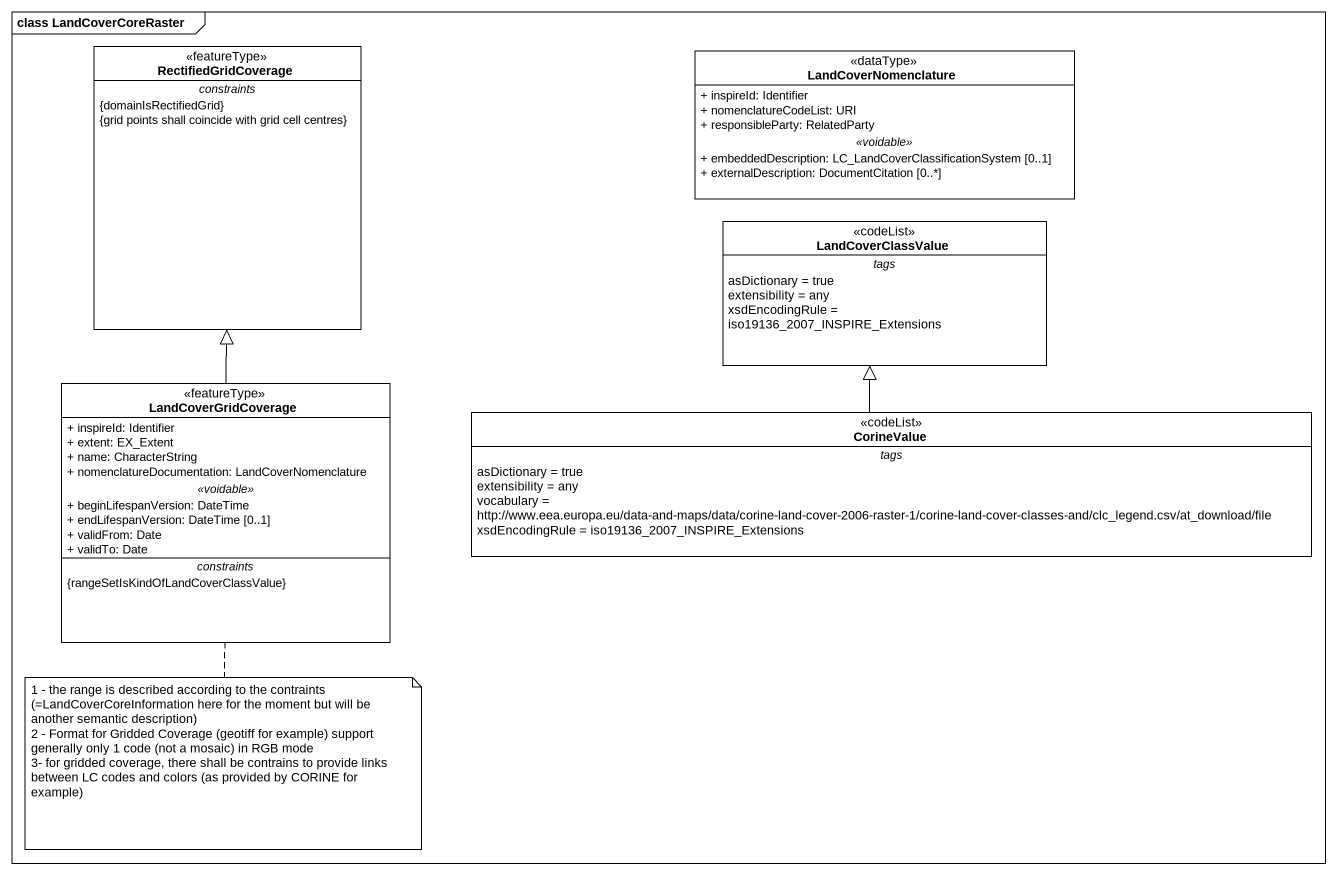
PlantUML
@startuml
mainframe class LandCoverCoreRaster
hide circle
hide empty members
skinparam classAttributeIconSize 0
class RectifiedGridCoverage <<featureType>> {
  -- constraints --
  {domainIsRectifiedGrid}
  {grid points shall coincide with grid cell centres}
}
class LandCoverNomenclature <<dataType>> {
  + inspireId: Identifier
  + nomenclatureCodeList: URI
  + responsibleParty: RelatedParty
  .. <<voidable>> ..
  + embeddedDescription: LC_LandCoverClassificationSystem [0..1]
  + externalDescription: DocumentCitation [0..*]
}
class LandCoverClassValue <<codeList>> {
  -- tags --
  asDictionary = true
  extensibility = any
  xsdEncodingRule = iso19136_2007_INSPIRE_Extensions
}
class LandCoverGridCoverage <<featureType>> {
  + inspireId: Identifier
  + extent: EX_Extent
  + name: CharacterString
  + nomenclatureDocumentation: LandCoverNomenclature
  .. <<voidable>> ..
  + beginLifespanVersion: DateTime
  + endLifespanVersion: DateTime [0..1]
  + validFrom: Date
  + validTo: Date
  -- constraints --
  {rangeSetIsKindOfLandCoverClassValue}
}
class CorineValue <<codeList>> {
  -- tags --
  asDictionary = true
  extensibility = any
  vocabulary = http://www.eea.europa.eu/data-and-maps/data/corine-land-cover-2006-raster-1/corine-land-cover-classes-and/clc_legend.csv/at_download/file
  xsdEncodingRule = iso19136_2007_INSPIRE_Extensions
}
LandCoverGridCoverage -up-|> RectifiedGridCoverage
CorineValue -up-|> LandCoverClassValue
note bottom of LandCoverGridCoverage
  1 - the range is described according to the contraints (=LandCoverCoreInformation here for the moment but will be another semantic description)
  2 - Format for Gridded Coverage (geotiff for example) support generally only 1 code (not a mosaic) in RGB mode
  3- for gridded coverage, there shall be contrains to provide links between LC codes and colors (as provided by CORINE for example)
end note
@enduml
